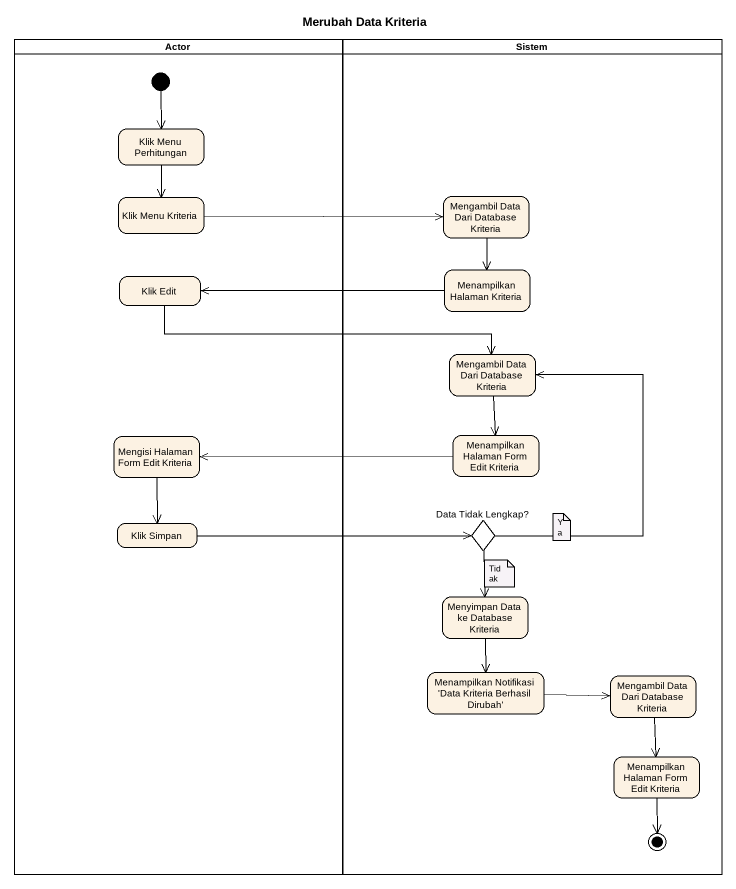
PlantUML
@startuml
title Merubah Data Kriteria
hide empty description
state "Actor" as Actor_ <<partition>> {
  state "Klik Menu Perhitungan" as Klik_Menu_Perhitungan
  state "Klik Menu Kriteria" as Klik_Menu_Kriteria
  state "Klik Edit" as Klik_Edit
  state "Mengisi Halaman Form Edit Kriteria" as Mengisi_Halaman_Form_Edit
  state "Klik Simpan" as Klik_Simpan
  [*] --> Klik_Menu_Perhitungan
}
state Sistem <<partition>> {
  state "Mengambil Data Dari Database Kriteria" as Mengambil_Data_Dari
  state "Menampilkan Halaman Kriteria" as Menampilkan_Halaman_Kriteria
  state "Mengambil Data Dari Database Kriteria" as Mengambil_Data_Dari_2
  state "Menampilkan Halaman Form Edit Kriteria" as Menampilkan_Halaman_Form
  state "Data Tidak Lengkap?" as Data_Tidak_Lengkap <<choice>>
  state "Menyimpan Data ke Database Kriteria" as Menyimpan_Data_ke_Database
  state "Menampilkan Notifikasi 'Data Kriteria Berhasil Dirubah'" as Menampilkan_Notifikasi_Data
  state "Mengambil Data Dari Database Kriteria" as Mengambil_Data_Dari_3
  state "Menampilkan Halaman Form Edit Kriteria" as Menampilkan_Halaman_Form_2
  Menampilkan_Halaman_Form_2 --> [*]
}
Klik_Menu_Perhitungan --> Klik_Menu_Kriteria
Klik_Menu_Kriteria -right-> Mengambil_Data_Dari
Mengambil_Data_Dari --> Menampilkan_Halaman_Kriteria
Klik_Edit -right-> Mengambil_Data_Dari_2
Menampilkan_Halaman_Kriteria -left-> Klik_Edit
Mengambil_Data_Dari_2 --> Menampilkan_Halaman_Form
Mengisi_Halaman_Form_Edit --> Klik_Simpan
Menampilkan_Halaman_Form -left-> Mengisi_Halaman_Form_Edit
Klik_Simpan -right-> Data_Tidak_Lengkap
Data_Tidak_Lengkap -up-> Mengambil_Data_Dari_2
Data_Tidak_Lengkap --> Menyimpan_Data_ke_Database
Menyimpan_Data_ke_Database --> Menampilkan_Notifikasi_Data
Menampilkan_Notifikasi_Data -right-> Mengambil_Data_Dari_3
Mengambil_Data_Dari_3 --> Menampilkan_Halaman_Form_2
note as N1
  Ya
end note
note as N2
  Tidak
end note
@enduml
